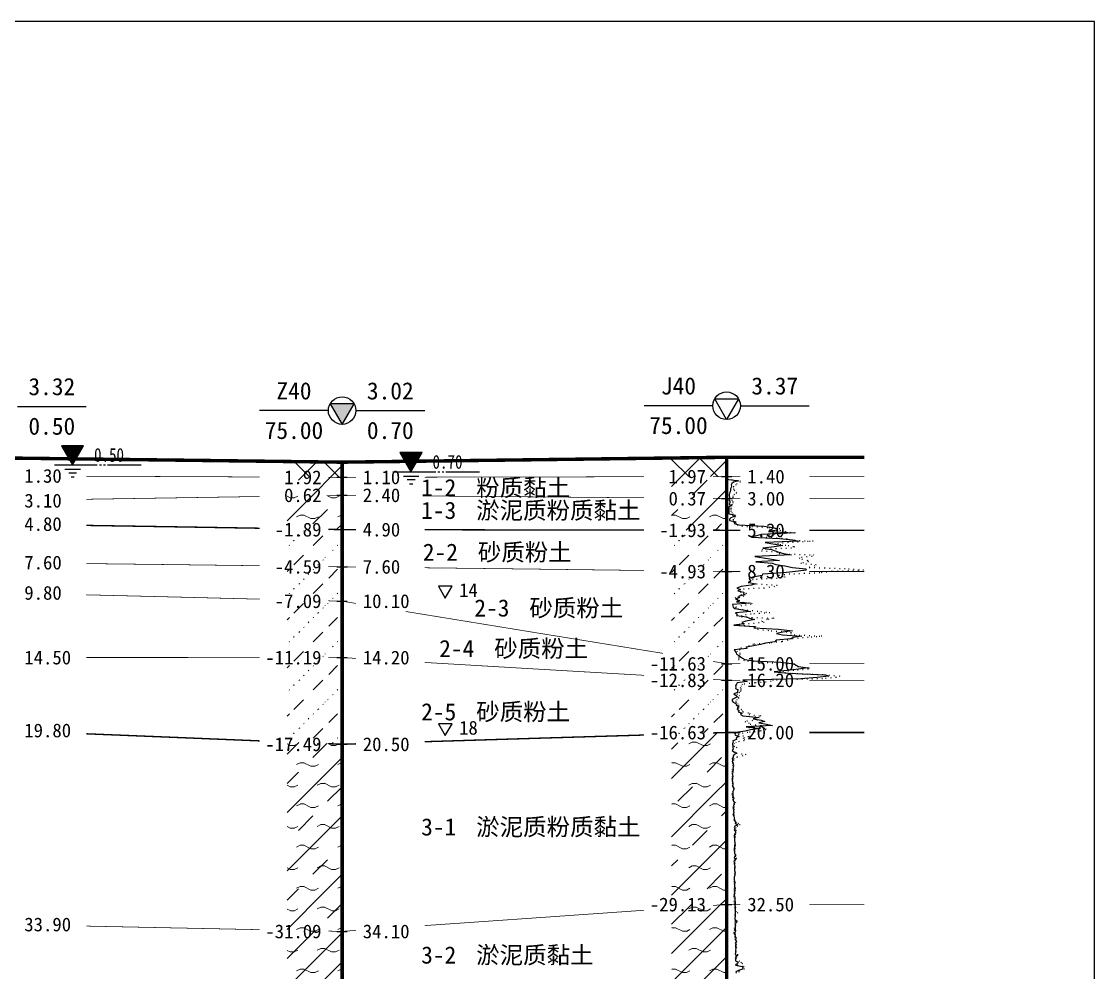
# Model space of a CAD drawing. Extents: x -37 to 3540, y -1485 to 297.
# Drawn here: x 1887.2 to 2043.2, y -153.2 to -15 of the extents above; entities that cross this region are included whole.
import ezdxf
from ezdxf.enums import TextEntityAlignment as Align

# ---------------------------------------------------------------- set-up
doc = ezdxf.new("R2010")
doc.units = 0
doc.linetypes.add('DOT', pattern=[6.35, 0, -6.35])
doc.layers.get('0').update_dxf_attribs({"linetype": 'CONTINUOUS'})
for name, color, linetype in [('CURVE', 200, 'CONTINUOUS'), ('FRAME', 7, 'CONTINUOUS'), ('HOLE', 41, 'CONTINUOUS'), ('STRATUM', 241, 'CONTINUOUS')]:
    doc.layers.add(name, color=color, linetype=linetype)
doc.layers.add('HATCH', color=7, linetype='CONTINUOUS', lineweight=13)
doc.styles.add('ST', font='')
doc.styles.get('ST').set_extended_font_data('SimSun')
pattern_1 = [(45, (1478.7585, -297), (-2.12132, 2.12132), [10, 0]), (135, (1478.7585, -297), (-2.12132, -2.12132), [10, 0])]
pattern_2 = [(45, (1478.7585, -297), (-4.24264, 4.24264), [10, 0]), (45, (1479.8195, -300.182), (-2.12132, 6.36396), [3, -3])]
pattern_3 = [(45, (1478.7585, -297), (-4.24264, 4.24264), [10, 0]), (45, (1479.8195, -300.182), (-2.12132, 6.36396), [3, -3]), (26.565, (1479.8326, -297.2536), (5.999823, 5.999812), [0.567, -12.849]), (0, (1479.2656, -297.2536), (0, 6), [0.567, -5.433]), (26.565, (1477.1772, -297), (5.999823, 5.999812), [0.567, -12.849]), (0, (1477.6843, -296.7464), (0, 6), [0.567, -5.433]), (153.435, (1479.2656, -297.2536), (-5.999818, -5e-06), [1.134, -12.2826]), (26.565, (1482.8326, -294.2536), (5.999823, 5.999812), [0.567, -12.849]), (0, (1482.2656, -294.2536), (0, 6), [0.567, -5.433]), (26.565, (1480.1772, -294), (5.999823, 5.999812), [0.567, -12.849]), (0, (1480.6843, -293.7464), (0, 6), [0.567, -5.433]), (153.435, (1482.2656, -294.2536), (-5.999818, -5e-06), [1.134, -12.2826])]
pattern_4 = [(45, (1478.7585, -297), (-7e-07, 6.999982), [1.97196, -7.927535]), (45, (1481.5713, -294.171), (-7e-07, 6.999982), [1.99367, -7.90583]), (45, (1483.826, -291.918), (-7e-07, 6.999982), [1.81361, -8.08588]), (26.56505, (1478.7585, -293.5), (7, 7), [0.0965, -15.55598]), (36.8699, (1479.4585, -292.8), (7, 7), [0.19775, -34.80225]), (315, (1482.2585, -290.024), (6.999982, 1e-06), [0.03305, -9.86644]), (26.56505, (1482.2585, -297), (7, 7), [0.14475, -15.50773]), (26.56505, (1482.9585, -296.3), (7, 7), [0.10528, -15.5472]), (90, (1483.3085, -295.95), (-7, -5e-07), [0.02877, -6.97123]), (26.56505, (1483.6585, -295.6), (7, 7), [0.09101, -31.21394]), (36.8699, (1484.3585, -294.9), (7, 7), [0.11069, -34.88931]), (45, (1485.0585, -294.2), (-2e-07, 6.999982), [0.10911, -9.79038]), (315, (1485.6726, -293.452), (6.999982, 1e-06), [0.03305, -9.86644]), (36.8699, (1480.1585, -292.1), (7, 7), [0.10224, -34.89776]), (53.1301, (1480.8585, -291.4), (13.9999998, 21), [0.13438, -34.86562]), (53.1301, (1481.5585, -290.7), (13.9999998, 21), [0.12625, -34.87375])]
pattern_5 = [(45, (1478.7585, -297), (-2.12132, 2.12132), [10, 0]), (26.565, (1479.8326, -297.2536), (5.999823, 5.999812), [0.567, -12.849]), (0, (1479.2656, -297.2536), (0, 6), [0.567, -5.433]), (26.565, (1477.1772, -297), (5.999823, 5.999812), [0.567, -12.849]), (0, (1477.6843, -296.7464), (0, 6), [0.567, -5.433]), (153.435, (1479.2656, -297.2536), (-5.999818, -5e-06), [1.134, -12.2826]), (26.565, (1482.8326, -294.2536), (5.999823, 5.999812), [0.567, -12.849]), (0, (1482.2656, -294.2536), (0, 6), [0.567, -5.433]), (26.565, (1480.1772, -294), (5.999823, 5.999812), [0.567, -12.849]), (0, (1480.6843, -293.7464), (0, 6), [0.567, -5.433]), (153.435, (1482.2656, -294.2536), (-5.999818, -5e-06), [1.134, -12.2826])]

# ---------------------------------------------------------------- blocks, each defined once
blk = doc.blocks.new('H_spt_hole')
blk.add_hatch(color=256).paths.add_polyline_path([(1.73, 1), (-1.73, 1), (0, -2)])
blk.add_lwpolyline([(0, -2), (1.73, 1), (-1.73, 1)], close=True)
blk.add_circle((0, 0), 2)
blk = doc.blocks.new('H_cpt_hole')
for p, q in [((-1.73, 1), (1.73, 1)), ((0, -2), (-1.73, 1)), ((1.73, 1), (0, -2))]:
    blk.add_line(p, q)
blk.add_circle((0, 0), 2)
blk = doc.blocks.new('TrigonHollow')
blk.add_lwpolyline([(0, -1.15), (1, 0.58), (-1, 0.58)], close=True)
blk = doc.blocks.new('Gwl')
blk.add_lwpolyline([(0, 0, 0, 3.22, 0), (0, 2.79, 3.22, 3.22, 0)], format="xyseb")
blk.add_lwpolyline([(0, 0), (1.61, 2.79), (-1.61, 2.79)], close=True)
for points in [[(-2.63, 0), (3.61, 0)], [(3.93, 0), (4.21, 0)], [(4.53, 0), (4.8, 0)], [(5.09, 0), (9.99, 0)], [(-1.09, -0.61), (1.16, -0.61)], [(-0.54, -1.14), (0.61, -1.14)], [(-0.19, -1.74), (0.26, -1.74)]]:
    blk.add_lwpolyline(points)
at = {"style": 'ST', "width": 0.8}
blk.add_attdef('*GWL', (3.14, 0.45), '', height=2, dxfattribs=at)

msp = doc.modelspace()

# ---------------------------------------------------------------- hatches: boundary and pattern name
at = {"layer": 'HATCH'}
h = msp.add_hatch(dxfattribs=at)
h.set_pattern_fill('STT', color=50, style=0)
h.set_pattern_definition(pattern_1)
h.paths.add_polyline_path([(1933.78, -79.06), (1925.78, -78.96), (1925.78, -81.23), (1933.78, -81.26)])
h.paths.add_polyline_path([(1924.57, -82.75), (1931.27, -82.75), (1931.27, -79.82), (1924.57, -79.82)], flags=9)
h = msp.add_hatch(dxfattribs=at)
h.set_pattern_fill('STT', color=50, style=0)
h.set_pattern_definition(pattern_1)
h.paths.add_polyline_path([(1989.67, -78.35), (1981.67, -78.45), (1981.67, -81.16), (1989.67, -81.15)])
h.paths.add_polyline_path([(1980.46, -82.64), (1987.15, -82.64), (1987.15, -79.7), (1980.46, -79.7)], flags=9)
h = msp.add_hatch(dxfattribs=at)
h.set_pattern_fill('FZNT', color=32, style=0)
h.set_pattern_definition(pattern_2)
h.paths.add_polyline_path([(1933.78, -81.26), (1925.78, -81.23), (1925.78, -83.99), (1933.78, -83.86)])
h.paths.add_polyline_path([(1924.57, -85.35), (1931.27, -85.35), (1931.27, -82.42), (1924.57, -82.42)], flags=9)
h.paths.add_polyline_path([(1924.57, -82.75), (1931.27, -82.75), (1931.27, -79.82), (1924.57, -79.82)], flags=9)
h = msp.add_hatch(dxfattribs=at)
h.set_pattern_fill('FZNT', color=32, style=0)
h.set_pattern_definition(pattern_2)
h.paths.add_polyline_path([(1989.67, -81.15), (1981.67, -81.16), (1981.67, -84.28), (1989.67, -84.35)])
h.paths.add_polyline_path([(1980.46, -85.84), (1987.15, -85.84), (1987.15, -82.9), (1980.46, -82.9)], flags=9)
h.paths.add_polyline_path([(1980.46, -82.64), (1987.15, -82.64), (1987.15, -79.7), (1980.46, -79.7)], flags=9)
h = msp.add_hatch(dxfattribs=at)
h.set_pattern_fill('YNFNT', color=251, style=0)
h.set_pattern_definition(pattern_3)
h.paths.add_polyline_path([(1933.78, -83.86), (1925.78, -83.99), (1925.78, -88.73), (1933.78, -88.86)])
h.paths.add_polyline_path([(1923.14, -90.35), (1931.27, -90.35), (1931.27, -87.42), (1923.14, -87.42)], flags=9)
h.paths.add_polyline_path([(1924.57, -85.35), (1931.27, -85.35), (1931.27, -82.42), (1924.57, -82.42)], flags=9)
h = msp.add_hatch(dxfattribs=at)
h.set_pattern_fill('YNFNT', color=251, style=0)
h.set_pattern_definition(pattern_3)
h.paths.add_polyline_path([(1989.67, -84.35), (1981.67, -84.28), (1981.67, -88.94), (1989.67, -88.95)])
h.paths.add_polyline_path([(1979.03, -90.44), (1987.15, -90.44), (1987.15, -87.5), (1979.03, -87.5)], flags=9)
h.paths.add_polyline_path([(1980.46, -85.84), (1987.15, -85.84), (1987.15, -82.9), (1980.46, -82.9)], flags=9)
h = msp.add_hatch(dxfattribs=at)
h.set_pattern_fill('SZFT', color=52, style=0)
h.set_pattern_definition(pattern_4)
h.paths.add_polyline_path([(1933.78, -88.86), (1925.78, -88.73), (1925.78, -94.16), (1933.78, -94.26)])
h.paths.add_polyline_path([(1923.14, -95.75), (1931.27, -95.75), (1931.27, -92.82), (1923.14, -92.82)], flags=9)
h.paths.add_polyline_path([(1923.14, -90.35), (1931.27, -90.35), (1931.27, -87.42), (1923.14, -87.42)], flags=9)
h = msp.add_hatch(dxfattribs=at)
h.set_pattern_fill('SZFT', color=52, style=0)
h.set_pattern_definition(pattern_4)
h.paths.add_polyline_path([(1989.67, -88.95), (1981.67, -88.94), (1981.67, -94.85), (1989.67, -94.95)])
h.paths.add_polyline_path([(1979.03, -96.44), (1987.15, -96.44), (1987.15, -93.5), (1979.03, -93.5)], flags=9)
h.paths.add_polyline_path([(1979.03, -90.44), (1987.15, -90.44), (1987.15, -87.5), (1979.03, -87.5)], flags=9)
h = msp.add_hatch(dxfattribs=at)
h.set_pattern_fill('SZFT', color=52, style=0)
h.set_pattern_definition(pattern_4)
h.paths.add_polyline_path([(1933.78, -94.26), (1925.78, -94.16), (1925.78, -99.06), (1933.78, -99.26)])
h.paths.add_polyline_path([(1923.14, -100.75), (1931.27, -100.75), (1931.27, -97.82), (1923.14, -97.82)], flags=9)
h.paths.add_polyline_path([(1923.14, -95.75), (1931.27, -95.75), (1931.27, -92.82), (1923.14, -92.82)], flags=9)
h = msp.add_hatch(dxfattribs=at)
h.set_pattern_fill('SZFT', color=52, style=0)
h.set_pattern_definition(pattern_4)
h.paths.add_polyline_path([(1989.67, -94.95), (1981.67, -94.85), (1981.67, -107.05), (1989.67, -108.35)])
h.paths.add_polyline_path([(1977.6, -109.84), (1987.15, -109.84), (1987.15, -106.9), (1977.6, -106.9)], flags=9)
h.paths.add_polyline_path([(1979.03, -96.44), (1987.15, -96.44), (1987.15, -93.5), (1979.03, -93.5)], flags=9)
h = msp.add_hatch(dxfattribs=at)
h.set_pattern_fill('SZFT', color=52, style=0)
h.set_pattern_definition(pattern_4)
h.paths.add_polyline_path([(1933.78, -99.26), (1925.78, -99.06), (1925.78, -107.46), (1933.78, -107.46)])
h.paths.add_polyline_path([(1921.71, -108.95), (1931.27, -108.95), (1931.27, -106.02), (1921.71, -106.02)], flags=9)
h.paths.add_polyline_path([(1923.14, -100.75), (1931.27, -100.75), (1931.27, -97.82), (1923.14, -97.82)], flags=9)
h = msp.add_hatch(dxfattribs=at)
h.set_pattern_fill('SZFT', color=52, style=0)
h.set_pattern_definition(pattern_4)
h.paths.add_polyline_path([(1933.78, -107.46), (1933.03, -107.46), (1925.78, -107.46), (1925.78, -119.73), (1933.78, -120.06)])
h.paths.add_polyline_path([(1921.71, -121.55), (1931.27, -121.55), (1931.27, -118.62), (1921.71, -118.62)], flags=9)
h.paths.add_polyline_path([(1921.71, -108.95), (1931.27, -108.95), (1931.27, -106.02), (1921.71, -106.02)], flags=9)
h = msp.add_hatch(dxfattribs=at)
h.set_pattern_fill('SZFT', color=52, style=0)
h.set_pattern_definition(pattern_4)
h.paths.add_polyline_path([(1989.67, -108.35), (1981.67, -107.05), (1981.67, -110.28), (1989.67, -110.75)])
h.paths.add_polyline_path([(1977.6, -112.24), (1987.15, -112.24), (1987.15, -109.3), (1977.6, -109.3)], flags=9)
h.paths.add_polyline_path([(1977.6, -109.84), (1987.15, -109.84), (1987.15, -106.9), (1977.6, -106.9)], flags=9)
h = msp.add_hatch(dxfattribs=at)
h.set_pattern_fill('SZFT', color=52, style=0)
h.set_pattern_definition(pattern_4)
h.paths.add_polyline_path([(1989.67, -110.75), (1981.67, -110.28), (1981.67, -118.59), (1989.67, -118.35)])
h.paths.add_polyline_path([(1977.6, -119.84), (1987.15, -119.84), (1987.15, -116.9), (1977.6, -116.9)], flags=9)
h.paths.add_polyline_path([(1977.6, -112.24), (1987.15, -112.24), (1987.15, -109.3), (1977.6, -109.3)], flags=9)
h = msp.add_hatch(dxfattribs=at)
h.set_pattern_fill('YNFNT', color=251, style=0)
h.set_pattern_definition(pattern_3)
h.paths.add_polyline_path([(1989.67, -118.35), (1981.67, -118.59), (1981.67, -143.91), (1989.67, -143.35)])
h.paths.add_polyline_path([(1977.6, -144.84), (1987.15, -144.84), (1987.15, -141.9), (1977.6, -141.9)], flags=9)
h.paths.add_polyline_path([(1977.6, -119.84), (1987.15, -119.84), (1987.15, -116.9), (1977.6, -116.9)], flags=9)
h = msp.add_hatch(dxfattribs=at)
h.set_pattern_fill('YNFNT', color=251, style=0)
h.set_pattern_definition(pattern_3)
h.paths.add_polyline_path([(1933.78, -120.06), (1925.78, -119.73), (1925.78, -147.1), (1933.78, -147.26)])
h.paths.add_polyline_path([(1921.71, -148.75), (1931.27, -148.75), (1931.27, -145.82), (1921.71, -145.82)], flags=9)
h.paths.add_polyline_path([(1921.71, -121.55), (1931.27, -121.55), (1931.27, -118.62), (1921.71, -118.62)], flags=9)
h = msp.add_hatch(dxfattribs=at)
h.set_pattern_fill('YNNT', color=251, style=0)
h.set_pattern_definition(pattern_5)
h.paths.add_polyline_path([(1989.67, -143.35), (1981.67, -143.91), (1981.67, -156.45), (1989.67, -156.35)])
h.paths.add_polyline_path([(1977.6, -157.84), (1987.15, -157.84), (1987.15, -154.9), (1977.6, -154.9)], flags=9)
h.paths.add_polyline_path([(1977.6, -144.84), (1987.15, -144.84), (1987.15, -141.9), (1977.6, -141.9)], flags=9)
h = msp.add_hatch(dxfattribs=at)
h.set_pattern_fill('YNNT', color=251, style=0)
h.set_pattern_definition(pattern_5)
h.paths.add_polyline_path([(1933.78, -147.26), (1925.78, -147.1), (1925.78, -156.77), (1933.78, -157.06)])
h.paths.add_polyline_path([(1921.71, -158.55), (1931.27, -158.55), (1931.27, -155.62), (1921.71, -155.62)], flags=9)
h.paths.add_polyline_path([(1921.71, -148.75), (1931.27, -148.75), (1931.27, -145.82), (1921.71, -145.82)], flags=9)

# ---------------------------------------------------------------- linework, layer by layer
at = {"layer": 'CURVE', "color": 30, "linetype": 'Continuous'}
msp.add_lwpolyline([(1989.67, -78.75), (1989.67, -78.95), (1989.67, -79.15), (1989.67, -79.35), (1989.67, -79.55), (1989.67, -79.75), (1989.67, -79.95), (1989.67, -80.15), (1989.67, -80.35), (1989.67, -80.55), (1989.67, -80.75), (1989.67, -80.95), (1989.67, -81.15), (1989.67, -81.35), (1989.67, -81.55), (1991.45, -81.75), (1990.65, -81.95), (1990.43, -82.15), (1990.32, -82.35), (1990.36, -82.55), (1990.31, -82.75), (1990.25, -82.95), (1990.23, -83.15), (1990.2, -83.35), (1990.11, -83.55), (1990.03, -83.75), (1990.03, -83.95), (1990.11, -84.15), (1990.08, -84.35), (1990, -84.55), (1990.13, -84.75), (1990.16, -84.95), (1990.02, -85.15), (1990.31, -85.35), (1989.98, -85.55), (1990, -85.75), (1989.99, -85.95), (1989.98, -86.15), (1989.98, -86.35), (1989.98, -86.55), (1990.96, -86.75), (1990.78, -86.95), (1990.3, -87.15), (1990.1, -87.35), (1990.1, -87.55), (1991.04, -87.75), (1990.77, -87.95), (1991.46, -88.15), (1995.06, -88.35), (1996.41, -88.55), (1997.09, -88.75), (1997.02, -88.95), (1995.74, -89.15), (1999.49, -89.35), (1994.69, -89.55), (1994.02, -89.75), (1993.31, -89.95), (1997.36, -90.15), (1999.28, -90.35), (2000.21, -90.55), (1995.25, -90.75), (1996.39, -90.95), (1997.84, -91.15), (1996.64, -91.35), (1994.91, -91.55), (1996.21, -91.75), (1996.75, -91.95), (1997.25, -92.15), (1997.94, -92.35), (1999.11, -92.55), (1993.77, -92.75), (1995.03, -92.95), (1996.25, -93.15), (1997.38, -93.35), (1993.92, -93.55), (1996.3, -93.75), (1996.8, -93.95), (1998.11, -94.15), (1999.25, -94.35), (2001.17, -94.55), (2001.21, -94.75), (1999.67, -94.95), (1997.95, -95.15), (1994.88, -95.35), (1994.83, -95.55), (1993.5, -95.75), (1992.92, -95.95), (1993.05, -96.15), (1993.19, -96.35), (1992.95, -96.55), (1993.88, -96.75), (1993.24, -96.95), (1991.77, -97.15), (1991.15, -97.35), (1991.69, -97.55), (1991.29, -97.75), (1992.16, -97.95), (1992.14, -98.15), (1992.39, -98.35), (1991.44, -98.55), (1991.53, -98.75), (1990.97, -98.95), (1991.55, -99.15), (1991.13, -99.35), (1993.13, -99.55), (1990.54, -99.75), (1990.59, -99.95), (1990.62, -100.15), (1990.86, -100.35), (1992.3, -100.55), (1993.19, -100.75), (1990.97, -100.95), (1991.19, -101.15), (1991.11, -101.35), (1992.55, -101.55), (1993.01, -101.75), (1993.78, -101.95), (1992.45, -102.15), (1991.89, -102.35), (1992.22, -102.55), (1990.72, -102.75), (1993.72, -102.95), (1993.63, -103.15), (1997.23, -103.35), (1999.25, -103.55), (1997.84, -103.75), (1996.92, -103.95), (1997.78, -104.15), (2000.61, -104.35), (1999.35, -104.55), (1999.04, -104.75), (1996.89, -104.95), (1996.66, -105.15), (1995.3, -105.35), (1994.58, -105.55), (1993.58, -105.75), (1992.55, -105.95), (1992.62, -106.15), (1990.79, -106.35), (1990.92, -106.55), (1991.07, -106.75), (1991.1, -106.95), (1991.46, -107.15), (1991.67, -107.35), (1991.99, -107.55), (1992.34, -107.75), (1993.59, -107.95), (1997.56, -108.15), (1999.51, -108.35), (1999.72, -108.55), (2000.1, -108.75), (2001.46, -108.95), (2000.11, -109.15), (1998.47, -109.35), (1996.59, -109.55), (1998.65, -109.75), (2004.03, -109.95), (2004.51, -110.15), (2002.81, -110.35), (2000.46, -110.55), (1992.03, -110.75), (1992.66, -110.95), (1991.2, -111.15), (1991.1, -111.35), (1990.97, -111.55), (1991.03, -111.75), (1990.95, -111.95), (1991.35, -112.15), (1991.25, -112.35), (1991.25, -112.55), (1990.71, -112.75), (1991.04, -112.95), (1991.26, -113.15), (1990.85, -113.35), (1990.49, -113.55), (1990.5, -113.75), (1990.64, -113.95), (1991.01, -114.15), (1991.04, -114.35), (1991.42, -114.55), (1991.27, -114.75), (1991.22, -114.95), (1991.49, -115.15), (1991.33, -115.35), (1991.91, -115.55), (1991.69, -115.75), (1992.02, -115.95), (1994.39, -116.15), (1993.53, -116.35), (1994.69, -116.55), (1995.21, -116.75), (1994.37, -116.95), (1995.49, -117.15), (1996.34, -117.35), (1992.53, -117.55), (1994.6, -117.75), (1993.13, -117.95), (1992.36, -118.15), (1991, -118.35), (1990.88, -118.55), (1990.93, -118.75), (1991.51, -118.95), (1991.08, -119.15), (1991.09, -119.35), (1990.59, -119.55), (1990.6, -119.75), (1990.53, -119.95), (1990.51, -120.15), (1990.56, -120.35), (1990.57, -120.55), (1990.64, -120.75), (1990.46, -120.95), (1990.72, -121.15), (1991.14, -121.35), (1990.79, -121.55), (1990.63, -121.75), (1990.62, -121.95), (1990.49, -122.15), (1990.52, -122.35), (1990.49, -122.55), (1990.54, -122.75), (1990.6, -122.95), (1990.58, -123.15), (1990.67, -123.35), (1990.58, -123.55), (1990.61, -123.75), (1990.56, -123.95), (1990.57, -124.15), (1990.49, -124.35), (1990.51, -124.55), (1990.58, -124.75), (1990.53, -124.95), (1990.51, -125.15), (1990.49, -125.35), (1990.51, -125.55), (1990.58, -125.75), (1990.56, -125.95), (1990.54, -126.15), (1990.69, -126.35), (1990.79, -126.55), (1990.67, -126.75), (1990.58, -126.95), (1990.58, -127.15), (1990.57, -127.35), (1990.59, -127.55), (1990.67, -127.75), (1990.73, -127.95), (1990.64, -128.15), (1990.68, -128.35), (1990.8, -128.55), (1990.7, -128.75), (1990.65, -128.95), (1990.71, -129.15), (1990.69, -129.35), (1990.72, -129.55), (1990.68, -129.75), (1990.73, -129.95), (1990.66, -130.15), (1990.71, -130.35), (1990.73, -130.55), (1990.77, -130.75), (1990.83, -130.95), (1990.79, -131.15), (1990.97, -131.35), (1990.93, -131.55), (1991.32, -131.75), (1990.85, -131.95), (1990.78, -132.15), (1990.85, -132.35), (1990.78, -132.55), (1990.97, -132.75), (1990.94, -132.95), (1990.81, -133.15), (1990.77, -133.35), (1990.77, -133.55), (1990.82, -133.75), (1990.82, -133.95), (1990.82, -134.15), (1990.85, -134.35), (1990.84, -134.55), (1990.83, -134.75), (1990.81, -134.95), (1990.79, -135.15), (1990.78, -135.35), (1990.78, -135.55), (1990.82, -135.75), (1990.8, -135.95), (1991.02, -136.15), (1990.86, -136.35), (1990.76, -136.55), (1991.06, -136.75), (1990.79, -136.95), (1990.74, -137.15), (1990.85, -137.35), (1990.75, -137.55), (1990.84, -137.75), (1990.85, -137.95), (1990.8, -138.15), (1990.81, -138.35), (1990.87, -138.55), (1990.89, -138.75), (1990.83, -138.95), (1990.85, -139.15), (1990.75, -139.35), (1990.78, -139.55), (1990.79, -139.75), (1990.81, -139.95), (1990.91, -140.15), (1990.81, -140.35), (1990.82, -140.55), (1990.83, -140.75), (1990.92, -140.95), (1990.88, -141.15), (1990.87, -141.35), (1990.83, -141.55), (1990.84, -141.75), (1990.78, -141.95), (1990.82, -142.15), (1990.86, -142.35), (1990.85, -142.55), (1990.88, -142.75), (1990.91, -142.95), (1990.93, -143.15), (1990.9, -143.35), (1990.88, -143.55), (1990.95, -143.75), (1990.93, -143.95), (1990.89, -144.15), (1990.92, -144.35), (1990.92, -144.55), (1990.9, -144.75), (1990.93, -144.95), (1990.93, -145.15), (1990.87, -145.35), (1990.88, -145.55), (1991.15, -145.75), (1991.1, -145.95), (1990.92, -146.15), (1990.95, -146.35), (1990.93, -146.55), (1990.93, -146.75), (1990.89, -146.95), (1990.96, -147.15), (1990.93, -147.35), (1990.73, -147.55), (1990.91, -147.75), (1990.84, -147.95), (1991.02, -148.15), (1991, -148.35), (1990.96, -148.55), (1991.13, -148.75), (1990.91, -148.95), (1991.08, -149.15), (1990.97, -149.35), (1990.98, -149.55), (1991, -149.75), (1990.96, -149.95), (1991.01, -150.15), (1990.98, -150.35), (1990.91, -150.55), (1991.14, -150.75), (1990.95, -150.95), (1991.04, -151.15), (1990.97, -151.35), (1990.97, -151.55), (1991.37, -151.75), (1991.24, -151.95), (1990.96, -152.15), (1991.91, -152.35), (1992.05, -152.55), (1991.97, -152.75), (1991.42, -152.95), (1991.01, -153.15), (1991.06, -153.35)], dxfattribs=at)
at = {"layer": 'CURVE', "color": 100, "linetype": 'DOT', "ltscale": 0.1}
msp.add_lwpolyline([(1989.67, -78.75), (1989.67, -78.95), (1989.67, -79.15), (1989.67, -79.35), (1989.67, -79.55), (1989.67, -79.75), (1989.67, -79.95), (1989.67, -80.15), (1989.67, -80.35), (1989.67, -80.55), (1989.67, -80.75), (1989.67, -80.95), (1989.67, -81.15), (1989.67, -81.35), (1989.67, -81.55), (1991.6, -81.75), (1991.7, -81.95), (1991.2, -82.15), (1991.05, -82.35), (1990.69, -82.55), (1990.64, -82.75), (1990.69, -82.95), (1990.77, -83.15), (1991.06, -83.35), (1991.12, -83.55), (1990.8, -83.75), (1990.59, -83.95), (1990.58, -84.15), (1990.53, -84.35), (1990.43, -84.55), (1990.54, -84.75), (1990.61, -84.95), (1990.41, -85.15), (1990.5, -85.35), (1990.33, -85.55), (1990.28, -85.75), (1990.27, -85.95), (1990.29, -86.15), (1990.41, -86.35), (1990.55, -86.55), (1990.53, -86.75), (1990.96, -86.95), (1990.81, -87.15), (1990.64, -87.35), (1990.6, -87.55), (1990.67, -87.75), (1990.99, -87.95), (1991.22, -88.15), (1991.87, -88.35), (1995.83, -88.55), (1997.84, -88.75), (1997.4, -88.95), (1998.19, -89.15), (1999.64, -89.35), (1995.78, -89.55), (1995.81, -89.75), (1995.43, -89.95), (1998.37, -90.15), (1998.79, -90.35), (2002.27, -90.55), (1998.64, -90.75), (1996.71, -90.95), (1998.6, -91.15), (1999.52, -91.35), (1999.1, -91.55), (1994.89, -91.75), (1994.74, -91.95), (1997.49, -92.15), (1997.31, -92.35), (2002.3, -92.55), (2002.1, -92.75), (2000.23, -92.95), (2000.61, -93.15), (2001.46, -93.35), (2001.59, -93.55), (2000.45, -93.75), (2002.63, -93.95), (2002.48, -94.15), (2001.67, -94.35), (2007.37, -94.55), (2009.57, -94.75), (2004.98, -94.95), (2003.22, -95.15), (1998.84, -95.35), (1997.05, -95.55), (1998.2, -95.75), (1997.03, -95.95), (1993.54, -96.15), (1992.96, -96.35), (1992.82, -96.55), (1994, -96.75), (1997.04, -96.95), (1996.64, -97.15), (1995.14, -97.35), (1991.62, -97.55), (1991.59, -97.75), (1991.7, -97.95), (1992.54, -98.15), (1991.76, -98.35), (1992.12, -98.55), (1990.93, -98.75), (1991.15, -98.95), (1991.51, -99.15), (1991.41, -99.35), (1993.33, -99.55), (1993.23, -99.75), (1991.82, -99.95), (1990.97, -100.15), (1991.25, -100.35), (1992.63, -100.55), (1994.63, -100.75), (1995.94, -100.95), (1993.24, -101.15), (1991.82, -101.35), (1991.84, -101.55), (1996.54, -101.75), (1995.55, -101.95), (1994.8, -102.15), (1995.12, -102.35), (1992.96, -102.55), (1991.49, -102.75), (1993.83, -102.95), (1994.26, -103.15), (1994.18, -103.35), (1996.13, -103.55), (1999.01, -103.75), (1998.97, -103.95), (1999.47, -104.15), (2003.51, -104.35), (2001.53, -104.55), (1998.91, -104.75), (1998.58, -104.95), (1997.72, -105.15), (1995.96, -105.35), (1993.6, -105.55), (1992.96, -105.75), (1992.57, -105.95), (1991.59, -106.15), (1991.57, -106.35), (1991.18, -106.55), (1991.59, -106.75), (1991.57, -106.95), (1991.53, -107.15), (1991.46, -107.35), (1991.44, -107.55), (1991.39, -107.75), (1992.72, -107.95), (1994.82, -108.15), (1999.37, -108.35), (1999.79, -108.55), (1999.99, -108.75), (2001.65, -108.95), (2001.55, -109.15), (1999.42, -109.35), (1997.38, -109.55), (1999.17, -109.75), (2003.81, -109.95), (2006.15, -110.15), (2005.62, -110.35), (2003.63, -110.55), (1996.42, -110.75), (1996.15, -110.95), (1993.78, -111.15), (1991.97, -111.35), (1991.83, -111.55), (1991.65, -111.75), (1991.75, -111.95), (1991.74, -112.15), (1991.7, -112.35), (1991.54, -112.55), (1991.17, -112.75), (1991.56, -112.95), (1991.36, -113.15), (1991.44, -113.35), (1991.22, -113.55), (1990.99, -113.75), (1991, -113.95), (1991.23, -114.15), (1991.4, -114.35), (1991.51, -114.55), (1991.35, -114.75), (1991.74, -114.95), (1991.94, -115.15), (1992.02, -115.35), (1993.04, -115.55), (1992.89, -115.75), (1994.62, -115.95), (1993.77, -116.15), (1993.57, -116.35), (1994.18, -116.55), (1992.32, -116.75), (1992.85, -116.95), (1993.08, -117.15), (1994.75, -117.35), (1992.92, -117.55), (1995.34, -117.75), (1995.39, -117.95), (1994.55, -118.15), (1992.77, -118.35), (1991.47, -118.55), (1991.29, -118.75), (1992.97, -118.95), (1992.07, -119.15), (1992.28, -119.35), (1992.2, -119.55), (1991.08, -119.75), (1990.82, -119.95), (1990.58, -120.15), (1990.71, -120.35), (1991.16, -120.55), (1990.65, -120.75), (1990.51, -120.95), (1990.81, -121.15), (1991.11, -121.35), (1992.44, -121.55), (1992.03, -121.75), (1991.19, -121.95), (1990.73, -122.15), (1990.7, -122.35), (1990.54, -122.55), (1990.61, -122.75), (1990.62, -122.95), (1990.69, -123.15), (1990.67, -123.35), (1990.61, -123.55), (1990.5, -123.75), (1990.49, -123.95), (1990.45, -124.15), (1990.48, -124.35), (1990.57, -124.55), (1990.46, -124.75), (1990.45, -124.95), (1990.46, -125.15), (1990.48, -125.35), (1990.6, -125.55), (1990.51, -125.75), (1990.48, -125.95), (1990.53, -126.15), (1990.62, -126.35), (1990.72, -126.55), (1990.66, -126.75), (1990.6, -126.95), (1990.44, -127.15), (1990.48, -127.35), (1990.51, -127.55), (1990.53, -127.75), (1990.53, -127.95), (1990.58, -128.15), (1990.61, -128.35), (1990.96, -128.55), (1990.78, -128.75), (1990.72, -128.95), (1990.59, -129.15), (1990.59, -129.35), (1990.65, -129.55), (1990.66, -129.75), (1990.7, -129.95), (1990.59, -130.15), (1990.59, -130.35), (1990.73, -130.55), (1990.76, -130.75), (1990.74, -130.95), (1990.88, -131.15), (1991.05, -131.35), (1991.31, -131.55), (1991.65, -131.75), (1991.24, -131.95), (1991.01, -132.15), (1990.92, -132.35), (1991.02, -132.55), (1990.95, -132.75), (1990.96, -132.95), (1990.92, -133.15), (1990.92, -133.35), (1990.92, -133.55), (1990.83, -133.75), (1990.82, -133.95), (1990.83, -134.15), (1990.85, -134.35), (1990.92, -134.55), (1990.92, -134.75), (1990.89, -134.95), (1990.87, -135.15), (1990.85, -135.35), (1990.81, -135.55), (1990.79, -135.75), (1990.82, -135.95), (1990.95, -136.15), (1990.9, -136.35), (1991.08, -136.55), (1991.04, -136.75), (1990.9, -136.95), (1990.81, -137.15), (1990.73, -137.35), (1990.81, -137.55), (1990.85, -137.75), (1990.82, -137.95), (1990.85, -138.15), (1990.82, -138.35), (1990.82, -138.55), (1990.93, -138.75), (1990.88, -138.95), (1990.84, -139.15), (1990.81, -139.35), (1990.77, -139.55), (1990.77, -139.75), (1990.79, -139.95), (1990.78, -140.15), (1990.78, -140.35), (1990.83, -140.55), (1990.82, -140.75), (1990.77, -140.95), (1990.75, -141.15), (1990.75, -141.35), (1990.8, -141.55), (1990.78, -141.75), (1990.74, -141.95), (1990.73, -142.15), (1990.72, -142.35), (1990.92, -142.55), (1990.74, -142.75), (1990.77, -142.95), (1990.78, -143.15), (1990.81, -143.35), (1990.92, -143.55), (1990.88, -143.75), (1990.86, -143.95), (1990.88, -144.15), (1991.04, -144.35), (1991.28, -144.55), (1990.85, -144.75), (1990.88, -144.95), (1990.89, -145.15), (1990.84, -145.35), (1990.92, -145.55), (1990.92, -145.75), (1990.89, -145.95), (1990.84, -146.15), (1990.87, -146.35), (1991.02, -146.55), (1990.78, -146.75), (1990.8, -146.95), (1990.8, -147.15), (1990.67, -147.35), (1990.92, -147.55), (1990.9, -147.75), (1990.88, -147.95), (1990.88, -148.15), (1990.84, -148.35), (1991.02, -148.55), (1991.05, -148.75), (1991.08, -148.95), (1990.96, -149.15), (1990.99, -149.35), (1991.12, -149.55), (1991.02, -149.75), (1990.94, -149.95), (1990.95, -150.15), (1990.96, -150.35), (1991.24, -150.55), (1991.28, -150.75), (1991.15, -150.95), (1990.94, -151.15), (1990.92, -151.35), (1991.44, -151.55), (1991.73, -151.75), (1992, -151.95), (1991.25, -152.15), (1992.21, -152.35), (1992.07, -152.55), (1992.27, -152.75), (1991.45, -152.95), (1991.49, -153.15), (1991.18, -153.35)], dxfattribs=at)
at = {"layer": 'FRAME', "linetype": 'Continuous'}
for p, q in [((2043.15, -15), (1342.94, -15)), ((2043.15, -282), (2043.15, -15))]:
    msp.add_line(p, q, dxfattribs=at)
at = {"layer": 'HOLE', "linetype": 'Continuous'}
for points in [[(1886.58, -70.95), (1896.58, -70.95)], [(1931.78, -71.56), (1921.78, -71.56)], [(1935.78, -71.56), (1945.78, -71.56)], [(1987.67, -70.85), (1977.67, -70.85)], [(1991.67, -70.85), (2001.67, -70.85)], [(1933.03, -81.26), (1934.53, -81.26)], [(1988.92, -81.15), (1990.42, -81.15)], [(1933.03, -83.86), (1934.53, -83.86)], [(1988.92, -84.35), (1990.42, -84.35)], [(1933.03, -88.86), (1934.53, -88.86)], [(1988.92, -88.95), (1990.42, -88.95)], [(1933.03, -94.26), (1934.53, -94.26)], [(1988.92, -94.95), (1990.42, -94.95)], [(1933.03, -99.26), (1934.53, -99.26)], [(1933.03, -107.46), (1934.53, -107.46)], [(1988.92, -108.35), (1990.42, -108.35)], [(1988.92, -110.75), (1990.42, -110.75)], [(1988.92, -118.35), (1990.42, -118.35)], [(1933.03, -120.06), (1934.53, -120.06)], [(1988.92, -143.35), (1990.42, -143.35)], [(1933.03, -147.26), (1934.53, -147.26)]]:
    msp.add_lwpolyline(points, dxfattribs=at)
at = {"layer": 'HOLE', "linetype": 'Continuous', "const_width": 0.5}
for points in [[(1933.78, -79.06), (1933.78, -227.76)], [(1989.67, -78.35), (1989.67, -227.05)]]:
    msp.add_lwpolyline(points, dxfattribs=at)
at = {"layer": 'STRATUM', "linetype": 'Continuous'}
for points, const_width in [([(1749.96, -80.21), (1792.05, -80.45), (1840.44, -80.06), (1884.58, -78.45), (1933.78, -79.06), (1989.67, -78.35), (2009.67, -78.35)], 0.5), ([(1896.58, -81.1), (1909.18, -81.15), (1921.78, -81.21)], 0.1), ([(1987.67, -81.15), (1989.67, -81.15), (1991.67, -81.15)], 0.1), ([(2001.67, -81.15), (2009.67, -81.15)], 0.1), ([(1931.78, -81.25), (1933.78, -81.26), (1935.78, -81.26)], 0.1), ([(1945.78, -81.24), (1961.72, -81.21), (1977.67, -81.17)], 0.1), ([(1896.58, -84.45), (1909.18, -84.25), (1921.78, -84.05)], 0.1), ([(1931.78, -83.89), (1933.78, -83.86), (1935.78, -83.88)], 0.1), ([(1945.78, -83.97), (1961.72, -84.1), (1977.67, -84.24)], 0.1), ([(1987.67, -84.33), (1989.67, -84.35), (1991.67, -84.35)], 0.1), ([(2001.67, -84.35), (2009.67, -84.35)], 0.1), ([(1896.58, -88.25), (1909.18, -88.45), (1921.78, -88.66)], 0.2), ([(1931.78, -88.83), (1933.78, -88.86), (1935.78, -88.87)], 0.2), ([(1945.78, -88.88), (1961.72, -88.91), (1977.67, -88.93)], 0.2), ([(1987.67, -88.94), (1989.67, -88.95), (1991.67, -88.95)], 0.2), ([(2001.67, -88.95), (2009.67, -88.95)], 0.2), ([(1896.58, -93.8), (1909.18, -93.95), (1921.78, -94.11)], 0.1), ([(1931.78, -94.24), (1933.78, -94.26), (1935.78, -94.29)], 0.1), ([(1945.78, -94.41), (1961.72, -94.6), (1977.67, -94.8)], 0.1), ([(1987.67, -94.92), (1989.67, -94.95), (1991.67, -94.95)], 0.1), ([(2001.67, -94.95), (2009.67, -94.95)], 0.1), ([(1896.58, -98.34), (1909.18, -98.65), (1921.78, -98.97)], 0.1), ([(1931.78, -99.21), (1933.78, -99.26), (1935.78, -99.59)], 0.1), ([(1943.01, -100.76), (1961.72, -103.81), (1980.44, -106.85)], 0.1), ([(1896.58, -107.45), (1909.18, -107.45), (1921.78, -107.46)], 0.1), ([(1931.78, -107.46), (1933.78, -107.46), (1935.78, -107.58)], 0.1), ([(1945.78, -108.17), (1961.72, -109.11), (1977.67, -110.04)], 0.1), ([(1987.67, -108.02), (1989.67, -108.35), (1991.67, -108.35)], 0.1), ([(2001.67, -108.35), (2009.67, -108.35)], 0.1), ([(1987.67, -110.63), (1989.67, -110.75), (1991.67, -110.75)], 0.1), ([(2001.67, -110.75), (2009.67, -110.75)], 0.1), ([(1896.58, -118.54), (1909.18, -119.05), (1921.78, -119.57)], 0.2), ([(1987.67, -118.41), (1989.67, -118.35), (1991.67, -118.35)], 0.2), ([(2001.67, -118.35), (2009.67, -118.35)], 0.2), ([(1931.78, -119.98), (1933.78, -120.06), (1935.78, -120)], 0.2), ([(1945.78, -119.69), (1961.72, -119.2), (1977.67, -118.72)], 0.2), ([(1987.67, -143.49), (1989.67, -143.35), (1991.67, -143.35)], 0.1), ([(2001.67, -143.35), (2009.67, -143.35)], 0.1), ([(1945.78, -146.42), (1961.72, -145.31), (1977.67, -144.19)], 0.1), ([(1896.58, -146.49), (1909.18, -146.75), (1921.78, -147.01)], 0.1), ([(1931.78, -147.22), (1933.78, -147.26), (1935.78, -147.12)], 0.1)]:
    msp.add_lwpolyline(points, dxfattribs=dict(at, const_width=const_width))

# ---------------------------------------------------------------- block references
at = {"layer": 'CURVE'}
for p, values in [((1894.58, -79.45), {'*GWL': '0.50'}), ((1943.78, -80.46), {'*GWL': '0.70'})]:
    msp.add_blockref('Gwl', p, dxfattribs=at).add_auto_attribs(values)
for p in [(1948.78, -97.66), (1948.78, -117.66)]:
    msp.add_blockref('TrigonHollow', p, dxfattribs=at)
at = {"layer": 'HOLE'}
for name, p in [('H_spt_hole', (1933.78, -71.56)), ('H_cpt_hole', (1989.67, -70.85))]:
    msp.add_blockref(name, p, dxfattribs=at)

# ---------------------------------------------------------------- texts
at = {"layer": 'CURVE', "style": 'ST'}
for s, p in [('14', (1950.78, -97.66)), ('18', (1950.78, -117.66))]:
    msp.add_text(s, height=2, dxfattribs=at).set_placement(p, align=Align.MIDDLE_LEFT)
at = {"layer": 'HOLE', "style": 'ST'}
for s, p in [('3.32', (1891.58, -68.07)), ('J40', (1982.67, -67.97)), ('3.37', (1996.67, -67.97)), ('Z40', (1926.78, -68.69)), ('3.02', (1940.78, -68.69)), ('0.50', (1891.58, -73.82)), ('75.00', (1926.78, -74.44)), ('0.70', (1940.78, -74.44)), ('75.00', (1982.67, -73.72))]:
    msp.add_text(s, height=2.5, dxfattribs=at).set_placement(p, align=Align.MIDDLE_CENTER)
for s, p in [('1.30', (1887.58, -81.05)), ('1.10', (1936.78, -81.26)), ('1.40', (1992.67, -81.15)), ('3.10', (1887.58, -84.65)), ('2.40', (1936.78, -83.86)), ('3.00', (1992.67, -84.35)), ('4.80', (1887.58, -88.05)), ('4.90', (1936.78, -88.86)), ('5.30', (1992.67, -88.95)), ('7.60', (1887.58, -93.65)), ('7.60', (1936.78, -94.26)), ('8.30', (1992.67, -94.95)), ('9.80', (1887.58, -98.05)), ('10.10', (1936.78, -99.26)), ('14.50', (1887.58, -107.45)), ('14.20', (1936.78, -107.46)), ('15.00', (1992.67, -108.35)), ('16.20', (1992.67, -110.75)), ('19.80', (1887.58, -118.05)), ('20.00', (1992.67, -118.35)), ('20.50', (1936.78, -120.06)), ('32.50', (1992.67, -143.35)), ('33.90', (1887.58, -146.25)), ('34.10', (1936.78, -147.26))]:
    msp.add_text(s, height=2, dxfattribs=at).set_placement(p, align=Align.MIDDLE_LEFT)
for s, p in [('1.92', (1930.78, -81.26)), ('1.97', (1986.67, -81.15)), ('0.62', (1930.78, -83.86)), ('0.37', (1986.67, -84.35)), ('-1.89', (1930.78, -88.86)), ('-1.93', (1986.67, -88.95)), ('-4.59', (1930.78, -94.26)), ('-4.93', (1986.67, -94.95)), ('-7.09', (1930.78, -99.26)), ('-11.19', (1930.78, -107.46)), ('-11.63', (1986.67, -108.35)), ('-12.83', (1986.67, -110.75)), ('-16.63', (1986.67, -118.35)), ('-17.49', (1930.78, -120.06)), ('-29.13', (1986.67, -143.35)), ('-31.09', (1930.78, -147.26))]:
    msp.add_text(s, height=2, dxfattribs=at).set_placement(p, align=Align.MIDDLE_RIGHT)
at = {"layer": 'STRATUM', "style": 'ST'}
for s, p in [('1-2', (1945.27, -82.76)), ('粉质黏土', (1953.27, -82.76)), ('1-3', (1945.27, -86.06)), ('淤泥质粉质黏土', (1953.27, -86.06)), ('2-2', (1945.51, -92.14)), ('砂质粉土', (1953.51, -92.14)), ('2-3', (1953, -100.25)), ('砂质粉土', (1961, -100.25)), ('2-4', (1947.89, -106.15)), ('砂质粉土', (1955.89, -106.15)), ('砂质粉土', (1953.27, -115.34)), ('2-5', (1945.27, -115.34)), ('3-1', (1945.27, -132.07)), ('淤泥质粉质黏土', (1953.27, -132.07)), ('3-2', (1945.27, -150.69)), ('淤泥质黏土', (1953.27, -150.69))]:
    msp.add_text(s, height=2.5, dxfattribs=at).set_placement(p, align=Align.MIDDLE_LEFT)

doc.saveas('drawing.dxf')
